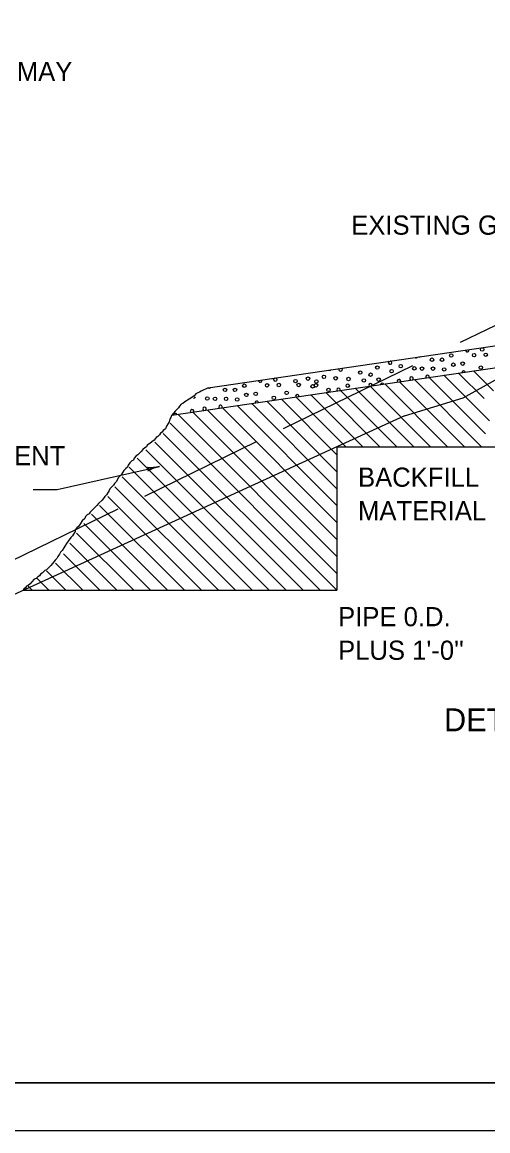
# Model space of a CAD drawing. Extents: x 997.6 to 1036.7, y 998.9 to 1022.7.
# Drawn here: x 1022.88 to 1027.74, y 1000 to 1011.56 of the extents above; entities that cross this region are included whole.
import ezdxf

# ---------------------------------------------------------------- set-up
doc = ezdxf.new("R2010")
doc.units = 0
for name, color, linetype in [('Level 1', 7, 'Continuous'), ('Level 10', 7, 'Continuous'), ('Level 11', 7, 'Continuous'), ('Level 14', 7, 'Continuous'), ('Level 5', 7, 'Continuous')]:
    doc.layers.add(name, color=color, linetype=linetype)

msp = doc.modelspace()

# ---------------------------------------------------------------- linework, layer by layer
at = {"layer": 'Level 1'}
for p, q in [((1024.825, 1007.75), (1033.304, 1008.997)), ((1028.672, 1008.813), (1027.456, 1008.222)), ((1027.485, 1007.644), (1029.308, 1008.661)), ((1024.446, 1007.463), (1031.395, 1008.486)), ((1026.958, 1007.979), (1025.608, 1007.323)), ((1026.873, 1007.457), (1027.485, 1007.644)), ((1026.873, 1007.457), (1022.404, 1005.413)), ((1025.327, 1007.186), (1024.159, 1006.618)), ((1026.169, 1007.135), (1029.077, 1007.135)), ((1026.169, 1007.135), (1026.169, 1005.638)), ((1023.25, 1006.689), (1024.317, 1006.93)), ((1023, 1006.689), (1023.25, 1006.689)), ((1023.883, 1006.484), (1022.439, 1005.781)), ((1022.895, 1005.638), (1026.169, 1005.638))]:
    msp.add_line(p, q, dxfattribs=at)
for points in [[(1024.825, 1007.75), (1024.753, 1007.714), (1024.735, 1007.705), (1024.716, 1007.696), (1024.698, 1007.687), (1024.68, 1007.668), (1024.653, 1007.65), (1024.626, 1007.632), (1024.58, 1007.605), (1024.562, 1007.587), (1024.544, 1007.578), (1024.526, 1007.559), (1024.517, 1007.541), (1024.499, 1007.523), (1024.481, 1007.505), (1024.462, 1007.487), (1024.444, 1007.46), (1024.435, 1007.441), (1024.426, 1007.423), (1024.417, 1007.396), (1024.408, 1007.378), (1024.39, 1007.351), (1024.381, 1007.323), (1024.354, 1007.305), (1024.345, 1007.287), (1024.326, 1007.278), (1024.317, 1007.26), (1024.299, 1007.242), (1024.281, 1007.233), (1024.263, 1007.205), (1024.236, 1007.187), (1024.218, 1007.169), (1024.19, 1007.151), (1024.181, 1007.133), (1024.163, 1007.124), (1024.145, 1007.105), (1024.127, 1007.087), (1024.109, 1007.069), (1024.091, 1007.051), (1024.072, 1007.042), (1024.054, 1007.015), (1024.045, 1006.997), (1024.027, 1006.987), (1024.009, 1006.969), (1023.991, 1006.942), (1023.982, 1006.924), (1023.964, 1006.906), (1023.945, 1006.888), (1023.936, 1006.869), (1023.918, 1006.842), (1023.891, 1006.815), (1023.864, 1006.77), (1023.846, 1006.751), (1023.837, 1006.733), (1023.818, 1006.715), (1023.8, 1006.697), (1023.791, 1006.679), (1023.782, 1006.661), (1023.764, 1006.633), (1023.746, 1006.615), (1023.719, 1006.579), (1023.682, 1006.543), (1023.664, 1006.524), (1023.646, 1006.506), (1023.628, 1006.488), (1023.61, 1006.47), (1023.592, 1006.452), (1023.583, 1006.434), (1023.564, 1006.425), (1023.546, 1006.406), (1023.537, 1006.388), (1023.51, 1006.361), (1023.492, 1006.334), (1023.474, 1006.306), (1023.456, 1006.288), (1023.437, 1006.27), (1023.437, 1006.252), (1023.419, 1006.225), (1023.41, 1006.207), (1023.392, 1006.188), (1023.365, 1006.152), (1023.347, 1006.125), (1023.329, 1006.098), (1023.319, 1006.08), (1023.301, 1006.052), (1023.283, 1006.034), (1023.274, 1006.016), (1023.256, 1005.989), (1023.247, 1005.971), (1023.229, 1005.952), (1023.201, 1005.916), (1023.183, 1005.898)], [(1023.183, 1005.898), (1023.165, 1005.88), (1023.138, 1005.853), (1023.12, 1005.843), (1023.093, 1005.816), (1023.074, 1005.807), (1023.065, 1005.789), (1023.047, 1005.78), (1023.029, 1005.762), (1023.011, 1005.753), (1022.984, 1005.725), (1022.966, 1005.707), (1022.947, 1005.689), (1022.929, 1005.68), (1022.92, 1005.662), (1022.902, 1005.653), (1022.895, 1005.638)]]:
    msp.add_lwpolyline(points, dxfattribs=at)
for centre, radius, start, end in [((1024.231, 1007.311), 0.391, 264.063, 282.7097), ((1024.172, 1006.897), 0.0313, 331.4904, 53.6071), ((1024.403, 1006.549), 0.391, 102.7158, 121.3846), ((1024.403, 1006.549), 0.391, 102.7036, 102.7158)]:
    msp.add_arc(centre, radius, start, end, dxfattribs=at)
at = {"layer": 'Level 10'}
msp.add_line((1035.5, 1000.5), (1007, 1000.5), dxfattribs=at)
at = {"layer": 'Level 11'}
msp.add_lwpolyline([(1007, 1000.5), (1035.5, 1000.5), (1035.5, 1021.5), (1007, 1021.5)], close=True, dxfattribs=at)
at = {"layer": 'Level 14'}
msp.add_line((1036, 1000), (1000, 1000), dxfattribs=at)
at = {"layer": 'Level 5'}
for p, q in [((1027.439, 1007.904), (1027.705, 1007.638)), ((1027.593, 1007.926), (1027.802, 1007.718)), ((1026.668, 1007.79), (1027.323, 1007.135)), ((1026.822, 1007.813), (1027.5, 1007.135)), ((1026.977, 1007.836), (1027.677, 1007.135)), ((1027.131, 1007.858), (1027.719, 1007.27)), ((1027.285, 1007.881), (1027.76, 1007.406)), ((1025.898, 1007.677), (1026.439, 1007.135)), ((1026.052, 1007.7), (1026.616, 1007.135)), ((1026.206, 1007.722), (1026.793, 1007.135)), ((1026.36, 1007.745), (1026.97, 1007.135)), ((1026.514, 1007.768), (1027.147, 1007.135)), ((1025.127, 1007.564), (1026.169, 1006.522)), ((1025.281, 1007.586), (1026.169, 1006.698)), ((1025.436, 1007.609), (1026.169, 1006.875)), ((1025.59, 1007.632), (1026.169, 1007.052)), ((1025.744, 1007.654), (1026.263, 1007.135)), ((1024.511, 1007.473), (1026.169, 1005.814)), ((1024.665, 1007.496), (1026.169, 1005.991)), ((1024.819, 1007.518), (1026.169, 1006.168)), ((1024.973, 1007.541), (1026.169, 1006.345)), ((1024.427, 1007.38), (1026.169, 1005.638)), ((1024.356, 1007.275), (1025.993, 1005.638)), ((1024.175, 1007.102), (1025.639, 1005.638)), ((1024.269, 1007.184), (1025.816, 1005.638)), ((1024.083, 1007.017), (1025.462, 1005.638)), ((1024, 1006.923), (1025.285, 1005.638)), ((1023.926, 1006.821), (1025.109, 1005.638)), ((1023.852, 1006.718), (1024.932, 1005.638)), ((1023.692, 1006.524), (1024.578, 1005.638)), ((1023.777, 1006.616), (1024.755, 1005.638)), ((1023.607, 1006.433), (1024.402, 1005.638)), ((1023.528, 1006.334), (1024.225, 1005.638)), ((1023.451, 1006.235), (1024.048, 1005.638)), ((1023.381, 1006.128), (1023.871, 1005.638)), ((1023.315, 1006.017), (1023.695, 1005.638)), ((1023.137, 1005.842), (1023.341, 1005.638)), ((1023.233, 1005.922), (1023.518, 1005.638)), ((1023.041, 1005.761), (1023.164, 1005.638)), ((1022.945, 1005.68), (1022.987, 1005.638))]:
    msp.add_line(p, q, dxfattribs=at)
for centre in [(1027.685, 1008.149), (1027.161, 1008.043), (1027.265, 1008.043), (1027.362, 1008.087), (1027.481, 1008.002), (1027.6, 1008.091), (1027.722, 1008.095), (1026.412, 1007.909), (1026.52, 1007.887), (1026.59, 1007.961), (1026.739, 1007.924), (1026.835, 1007.976), (1026.976, 1007.953), (1027.057, 1007.95), (1027.172, 1007.95), (1027.288, 1007.942), (1027.384, 1007.991), (1027.67, 1007.961), (1025.202, 1007.772), (1025.44, 1007.776), (1025.525, 1007.835), (1025.562, 1007.78), (1025.737, 1007.82), (1025.77, 1007.78), (1025.867, 1007.846), (1025.951, 1007.776), (1025.955, 1007.816), (1026.033, 1007.864), (1026.156, 1007.849), (1026.282, 1007.772), (1026.289, 1007.842), (1026.449, 1007.827), (1026.605, 1007.835), (1025.001, 1007.728), (1025.105, 1007.728), (1025.224, 1007.676), (1025.321, 1007.687), (1025.644, 1007.698), (1025.915, 1007.765), (1026.081, 1007.728), (1024.816, 1007.639), (1024.897, 1007.635), (1025.012, 1007.635), (1025.128, 1007.628), (1025.51, 1007.646)]:
    msp.add_circle(centre, 0.0181, dxfattribs=at)
for centre, start, end in [((1027.529, 1008.142), 168.6055, 28.1335), ((1026.724, 1008.013), 123.1915, 73.5476), ((1026.995, 1008.08), 222.9536, 333.7855), ((1027.031, 1008.091), 250.9607, 305.7783), ((1026.092, 1007.95), 234.5193, 322.2197), ((1026.208, 1007.942), 150.238, 46.501), ((1027.492, 1007.909), 17.4209, 179.3173), ((1025.369, 1007.827), 178.7413, 17.9977), ((1026.52, 1007.776), 343.6058, 213.1324), ((1026.642, 1007.78), 29.9161, 166.8222), ((1026.817, 1007.82), 344.3571, 212.3811), ((1026.947, 1007.846), 316.7943, 239.9439), ((1027.113, 1007.864), 341.1235, 215.6147), ((1024.835, 1007.765), 236.4686, 320.7651), ((1025.755, 1007.661), 352.7125, 204.0258), ((1026.185, 1007.728), 340.6227, 216.1155), ((1024.675, 1007.661), 262.8428, 347.3394), ((1024.953, 1007.55), 329.4794, 227.2589), ((1025.332, 1007.594), 7.642, 189.0962), ((1024.482, 1007.465), 19.7451, 176.9932), ((1024.657, 1007.505), 333.1331, 223.6051), ((1024.787, 1007.531), 295.9222, 260.816)]:
    msp.add_arc(centre, 0.0181, start, end, dxfattribs=at)

# ---------------------------------------------------------------- texts
at = {"layer": 'Level 1'}
for s, height, p in [('DIRECTED BY THE ENGINEER.  UNDERDRAINS MAY', 0.2, (1016.691, 1010.95)), ('EXISTING GROUND', 0.2, (1026.318, 1009.347)), ('EMBANKMENT', 0.2, (1021.448, 1006.942)), ('BACKFILL', 0.2, (1026.389, 1006.718)), ('MATERIAL', 0.2, (1026.389, 1006.368)), ('PIPE 0.D.', 0.2, (1026.181, 1005.263)), ("PLUS 1'-0''", 0.2, (1026.181, 1004.913)), ("DETAIL ''A''", 0.24, (1027.286, 1004.167))]:
    msp.add_text(s, height=height, dxfattribs=at).set_placement(p)

doc.saveas('drawing.dxf')
